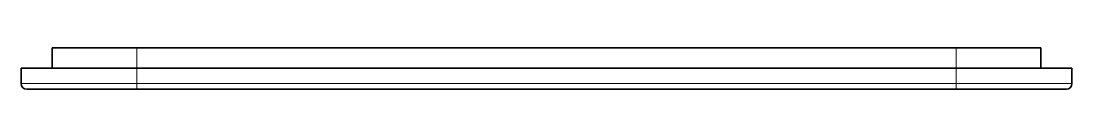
# Model space of a CAD drawing. Extents: x 468 to 804, y 295 to 621.
# Drawn here: x 573.16 to 610.36, y 294.9 to 296.37 of the extents above; entities that cross this region are included whole.
import ezdxf

# ---------------------------------------------------------------- set-up
doc = ezdxf.new("R2010")
doc.units = 0

msp = doc.modelspace()

# ---------------------------------------------------------------- linework, layer by layer
at = {"color": 7, "lineweight": 35, "ltscale": 0.017999}
for p, q in [((574.256, 296.365), (574.256, 295.645)), ((609.256, 296.365), (609.256, 295.645))]:
    msp.add_line(p, q, dxfattribs=at)
at = {"color": 7, "lineweight": 35, "ltscale": 0.075}
for p, q in [((577.256, 296.365), (574.256, 296.365)), ((609.256, 296.365), (606.256, 296.365))]:
    msp.add_line(p, q, dxfattribs=at)
at = {"color": 7, "lineweight": 13, "ltscale": 0.017999}
for p, q in [((577.256, 296.365), (577.256, 295.645)), ((606.256, 296.365), (606.256, 295.645))]:
    msp.add_line(p, q, dxfattribs=at)
at = {"color": 7, "lineweight": 35}
for p, q in [((606.256, 296.365), (577.256, 296.365)), ((577.256, 295.645), (606.256, 295.645)), ((577.256, 294.895), (606.256, 294.895))]:
    msp.add_line(p, q, dxfattribs=at)
at = {"color": 7, "lineweight": 35, "ltscale": 0.102499}
for p, q in [((573.156, 295.645), (577.256, 295.645)), ((606.256, 295.645), (610.356, 295.645))]:
    msp.add_line(p, q, dxfattribs=at)
at = {"color": 7, "lineweight": 35, "ltscale": 0.01375}
for p, q in [((573.156, 295.095), (573.156, 295.645)), ((610.356, 295.095), (610.356, 295.645))]:
    msp.add_line(p, q, dxfattribs=at)
at = {"color": 7, "lineweight": 13, "ltscale": 0.01375}
for p, q in [((577.256, 295.095), (577.256, 295.645)), ((606.256, 295.095), (606.256, 295.645))]:
    msp.add_line(p, q, dxfattribs=at)
at = {"color": 7, "lineweight": 13, "ltscale": 0.102499}
for p, q in [((573.156, 295.095), (577.256, 295.095)), ((606.256, 295.095), (610.356, 295.095))]:
    msp.add_line(p, q, dxfattribs=at)
at = {"color": 7, "lineweight": 13}
msp.add_line((577.256, 295.095), (606.256, 295.095), dxfattribs=at)
at = {"color": 7, "lineweight": 13, "ltscale": 0.005}
for p, q in [((577.256, 294.895), (577.256, 295.095)), ((606.256, 294.895), (606.256, 295.095))]:
    msp.add_line(p, q, dxfattribs=at)
at = {"color": 7, "lineweight": 35, "ltscale": 0.097501}
for p, q in [((573.356, 294.895), (577.256, 294.895)), ((606.256, 294.895), (610.156, 294.895))]:
    msp.add_line(p, q, dxfattribs=at)
at = {"color": 7, "lineweight": 35}
for centre, start, end in [((573.356, 295.095), 180, 270), ((610.156, 295.095), 270, 360)]:
    msp.add_arc(centre, 0.2, start, end, dxfattribs=at)

doc.saveas('drawing.dxf')
